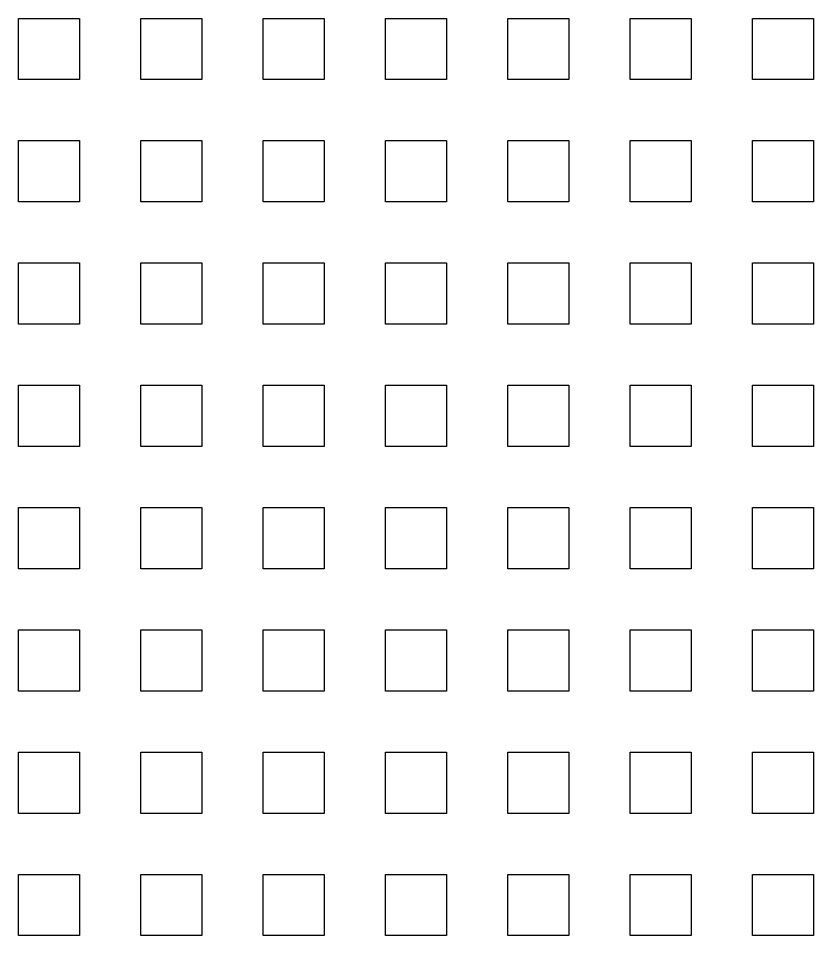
# Model space of a CAD drawing. Extents: x 0 to 780, y -350 to 670.
# Drawn here: x 430 to 433.9, y 460.8 to 465.3 of the extents above; entities that cross this region are included whole.
import ezdxf

# ---------------------------------------------------------------- set-up
doc = ezdxf.new("R2010")
doc.units = 0
for name, color, linetype in [('layer001', 2, 'CONTINUOUS'), ('layer002', 3, 'CONTINUOUS'), ('layer003', 4, 'CONTINUOUS'), ('layer007', 8, 'CONTINUOUS'), ('layer013', 14, 'CONTINUOUS'), ('layer014', 15, 'CONTINUOUS'), ('layer017', 18, 'CONTINUOUS'), ('layer021', 22, 'CONTINUOUS'), ('layer023', 24, 'CONTINUOUS'), ('layer034', 35, 'CONTINUOUS'), ('layer038', 39, 'CONTINUOUS'), ('layer039', 40, 'CONTINUOUS'), ('layer043', 44, 'CONTINUOUS'), ('layer046', 47, 'CONTINUOUS'), ('layer048', 49, 'CONTINUOUS'), ('layer050', 51, 'CONTINUOUS'), ('layer051', 52, 'CONTINUOUS'), ('layer052', 53, 'CONTINUOUS'), ('layer053', 54, 'CONTINUOUS'), ('layer054', 55, 'CONTINUOUS'), ('layer057', 58, 'CONTINUOUS'), ('layer059', 60, 'CONTINUOUS'), ('layer060', 61, 'CONTINUOUS'), ('layer061', 62, 'CONTINUOUS'), ('layer062', 63, 'CONTINUOUS'), ('layer070', 71, 'CONTINUOUS'), ('layer071', 72, 'CONTINUOUS'), ('layer075', 76, 'CONTINUOUS'), ('layer077', 78, 'CONTINUOUS'), ('layer086', 87, 'CONTINUOUS'), ('layer088', 89, 'CONTINUOUS'), ('layer089', 90, 'CONTINUOUS'), ('layer092', 93, 'CONTINUOUS'), ('layer099', 100, 'CONTINUOUS'), ('layer102', 103, 'CONTINUOUS'), ('layer103', 104, 'CONTINUOUS'), ('layer105', 106, 'CONTINUOUS'), ('layer106', 107, 'CONTINUOUS'), ('layer107', 108, 'CONTINUOUS'), ('layer113', 114, 'CONTINUOUS'), ('layer120', 121, 'CONTINUOUS'), ('layer123', 124, 'CONTINUOUS'), ('layer124', 125, 'CONTINUOUS')]:
    doc.layers.add(name, color=color, linetype=linetype)

# ---------------------------------------------------------------- blocks, each defined once
blk = doc.blocks.new('gs_matrix_1um_random')
at = {"layer": 'layer001'}
blk.add_lwpolyline([(433.6, 464.4), (433.6, 464.7), (433.9, 464.7), (433.9, 464.4)], close=True, dxfattribs=at)
at = {"layer": 'layer002'}
blk.add_lwpolyline([(431.8, 464.4), (431.8, 464.7), (432.1, 464.7), (432.1, 464.4)], close=True, dxfattribs=at)
at = {"layer": 'layer003'}
for points in [[(431.2, 462.6), (431.2, 462.9), (431.5, 462.9), (431.5, 462.6)], [(430.6, 461.4), (430.6, 461.7), (430.9, 461.7), (430.9, 461.4)]]:
    blk.add_lwpolyline(points, close=True, dxfattribs=at)
at = {"layer": 'layer007'}
blk.add_lwpolyline([(431.8, 462), (431.8, 462.3), (432.1, 462.3), (432.1, 462)], close=True, dxfattribs=at)
at = {"layer": 'layer013'}
blk.add_lwpolyline([(433, 462.6), (433, 462.9), (433.3, 462.9), (433.3, 462.6)], close=True, dxfattribs=at)
at = {"layer": 'layer014'}
blk.add_lwpolyline([(431.8, 465), (431.8, 465.3), (432.1, 465.3), (432.1, 465)], close=True, dxfattribs=at)
at = {"layer": 'layer017'}
for points in [[(430.6, 462.6), (430.6, 462.9), (430.9, 462.9), (430.9, 462.6)], [(433, 461.4), (433, 461.7), (433.3, 461.7), (433.3, 461.4)]]:
    blk.add_lwpolyline(points, close=True, dxfattribs=at)
at = {"layer": 'layer021'}
for points in [[(432.4, 464.4), (432.4, 464.7), (432.7, 464.7), (432.7, 464.4)], [(431.2, 463.8), (431.2, 464.1), (431.5, 464.1), (431.5, 463.8)]]:
    blk.add_lwpolyline(points, close=True, dxfattribs=at)
at = {"layer": 'layer023'}
blk.add_lwpolyline([(431.2, 464.4), (431.2, 464.7), (431.5, 464.7), (431.5, 464.4)], close=True, dxfattribs=at)
at = {"layer": 'layer034'}
blk.add_lwpolyline([(433, 462), (433, 462.3), (433.3, 462.3), (433.3, 462)], close=True, dxfattribs=at)
at = {"layer": 'layer038'}
blk.add_lwpolyline([(430, 462.6), (430, 462.9), (430.3, 462.9), (430.3, 462.6)], close=True, dxfattribs=at)
at = {"layer": 'layer039'}
blk.add_lwpolyline([(433.6, 460.8), (433.6, 461.1), (433.9, 461.1), (433.9, 460.8)], close=True, dxfattribs=at)
at = {"layer": 'layer043'}
blk.add_lwpolyline([(430.6, 462), (430.6, 462.3), (430.9, 462.3), (430.9, 462)], close=True, dxfattribs=at)
at = {"layer": 'layer046'}
for points in [[(431.2, 463.2), (431.2, 463.5), (431.5, 463.5), (431.5, 463.2)], [(432.4, 462), (432.4, 462.3), (432.7, 462.3), (432.7, 462)]]:
    blk.add_lwpolyline(points, close=True, dxfattribs=at)
at = {"layer": 'layer048'}
blk.add_lwpolyline([(433.6, 463.8), (433.6, 464.1), (433.9, 464.1), (433.9, 463.8)], close=True, dxfattribs=at)
at = {"layer": 'layer050'}
blk.add_lwpolyline([(432.4, 463.2), (432.4, 463.5), (432.7, 463.5), (432.7, 463.2)], close=True, dxfattribs=at)
at = {"layer": 'layer051'}
blk.add_lwpolyline([(430.6, 465), (430.6, 465.3), (430.9, 465.3), (430.9, 465)], close=True, dxfattribs=at)
at = {"layer": 'layer052'}
blk.add_lwpolyline([(433, 464.4), (433, 464.7), (433.3, 464.7), (433.3, 464.4)], close=True, dxfattribs=at)
at = {"layer": 'layer053'}
blk.add_lwpolyline([(431.2, 461.4), (431.2, 461.7), (431.5, 461.7), (431.5, 461.4)], close=True, dxfattribs=at)
at = {"layer": 'layer054'}
blk.add_lwpolyline([(433.6, 463.2), (433.6, 463.5), (433.9, 463.5), (433.9, 463.2)], close=True, dxfattribs=at)
at = {"layer": 'layer057'}
blk.add_lwpolyline([(430.6, 463.8), (430.6, 464.1), (430.9, 464.1), (430.9, 463.8)], close=True, dxfattribs=at)
at = {"layer": 'layer059'}
blk.add_lwpolyline([(432.4, 462.6), (432.4, 462.9), (432.7, 462.9), (432.7, 462.6)], close=True, dxfattribs=at)
at = {"layer": 'layer060'}
blk.add_lwpolyline([(433.6, 465), (433.6, 465.3), (433.9, 465.3), (433.9, 465)], close=True, dxfattribs=at)
at = {"layer": 'layer061'}
for points in [[(430, 463.2), (430, 463.5), (430.3, 463.5), (430.3, 463.2)], [(430.6, 463.2), (430.6, 463.5), (430.9, 463.5), (430.9, 463.2)], [(431.8, 463.2), (431.8, 463.5), (432.1, 463.5), (432.1, 463.2)], [(433, 460.8), (433, 461.1), (433.3, 461.1), (433.3, 460.8)]]:
    blk.add_lwpolyline(points, close=True, dxfattribs=at)
at = {"layer": 'layer062'}
blk.add_lwpolyline([(432.4, 461.4), (432.4, 461.7), (432.7, 461.7), (432.7, 461.4)], close=True, dxfattribs=at)
at = {"layer": 'layer070'}
blk.add_lwpolyline([(430, 462), (430, 462.3), (430.3, 462.3), (430.3, 462)], close=True, dxfattribs=at)
at = {"layer": 'layer071'}
for points in [[(433, 465), (433, 465.3), (433.3, 465.3), (433.3, 465)], [(430, 460.8), (430, 461.1), (430.3, 461.1), (430.3, 460.8)]]:
    blk.add_lwpolyline(points, close=True, dxfattribs=at)
at = {"layer": 'layer075'}
blk.add_lwpolyline([(430, 463.8), (430, 464.1), (430.3, 464.1), (430.3, 463.8)], close=True, dxfattribs=at)
at = {"layer": 'layer077'}
for points in [[(433.6, 462), (433.6, 462.3), (433.9, 462.3), (433.9, 462)], [(430.6, 460.8), (430.6, 461.1), (430.9, 461.1), (430.9, 460.8)]]:
    blk.add_lwpolyline(points, close=True, dxfattribs=at)
at = {"layer": 'layer086'}
blk.add_lwpolyline([(431.2, 460.8), (431.2, 461.1), (431.5, 461.1), (431.5, 460.8)], close=True, dxfattribs=at)
at = {"layer": 'layer088'}
for points in [[(433, 463.8), (433, 464.1), (433.3, 464.1), (433.3, 463.8)], [(431.8, 462.6), (431.8, 462.9), (432.1, 462.9), (432.1, 462.6)]]:
    blk.add_lwpolyline(points, close=True, dxfattribs=at)
at = {"layer": 'layer089'}
blk.add_lwpolyline([(433.6, 461.4), (433.6, 461.7), (433.9, 461.7), (433.9, 461.4)], close=True, dxfattribs=at)
at = {"layer": 'layer092'}
for points in [[(431.2, 465), (431.2, 465.3), (431.5, 465.3), (431.5, 465)], [(431.8, 461.4), (431.8, 461.7), (432.1, 461.7), (432.1, 461.4)]]:
    blk.add_lwpolyline(points, close=True, dxfattribs=at)
at = {"layer": 'layer099'}
blk.add_lwpolyline([(430, 464.4), (430, 464.7), (430.3, 464.7), (430.3, 464.4)], close=True, dxfattribs=at)
at = {"layer": 'layer102'}
blk.add_lwpolyline([(430, 465), (430, 465.3), (430.3, 465.3), (430.3, 465)], close=True, dxfattribs=at)
at = {"layer": 'layer103'}
blk.add_lwpolyline([(430.6, 464.4), (430.6, 464.7), (430.9, 464.7), (430.9, 464.4)], close=True, dxfattribs=at)
at = {"layer": 'layer105'}
blk.add_lwpolyline([(430, 461.4), (430, 461.7), (430.3, 461.7), (430.3, 461.4)], close=True, dxfattribs=at)
at = {"layer": 'layer106'}
blk.add_lwpolyline([(432.4, 465), (432.4, 465.3), (432.7, 465.3), (432.7, 465)], close=True, dxfattribs=at)
at = {"layer": 'layer107'}
for points in [[(432.4, 463.8), (432.4, 464.1), (432.7, 464.1), (432.7, 463.8)], [(433, 463.2), (433, 463.5), (433.3, 463.5), (433.3, 463.2)]]:
    blk.add_lwpolyline(points, close=True, dxfattribs=at)
at = {"layer": 'layer113'}
blk.add_lwpolyline([(433.6, 462.6), (433.6, 462.9), (433.9, 462.9), (433.9, 462.6)], close=True, dxfattribs=at)
at = {"layer": 'layer120'}
blk.add_lwpolyline([(432.4, 460.8), (432.4, 461.1), (432.7, 461.1), (432.7, 460.8)], close=True, dxfattribs=at)
at = {"layer": 'layer123'}
blk.add_lwpolyline([(431.8, 460.8), (431.8, 461.1), (432.1, 461.1), (432.1, 460.8)], close=True, dxfattribs=at)
at = {"layer": 'layer124'}
for points in [[(431.8, 463.8), (431.8, 464.1), (432.1, 464.1), (432.1, 463.8)], [(431.2, 462), (431.2, 462.3), (431.5, 462.3), (431.5, 462)]]:
    blk.add_lwpolyline(points, close=True, dxfattribs=at)

msp = doc.modelspace()

# ---------------------------------------------------------------- block references
msp.add_blockref('gs_matrix_1um_random', (0, 0))

doc.saveas('drawing.dxf')
